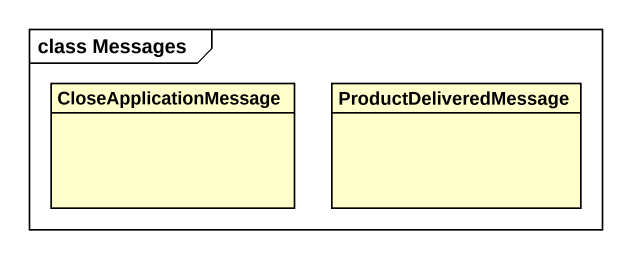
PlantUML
@startuml
mainframe class Messages
hide circle
hide empty members
class CloseApplicationMessage
class ProductDeliveredMessage
@enduml
